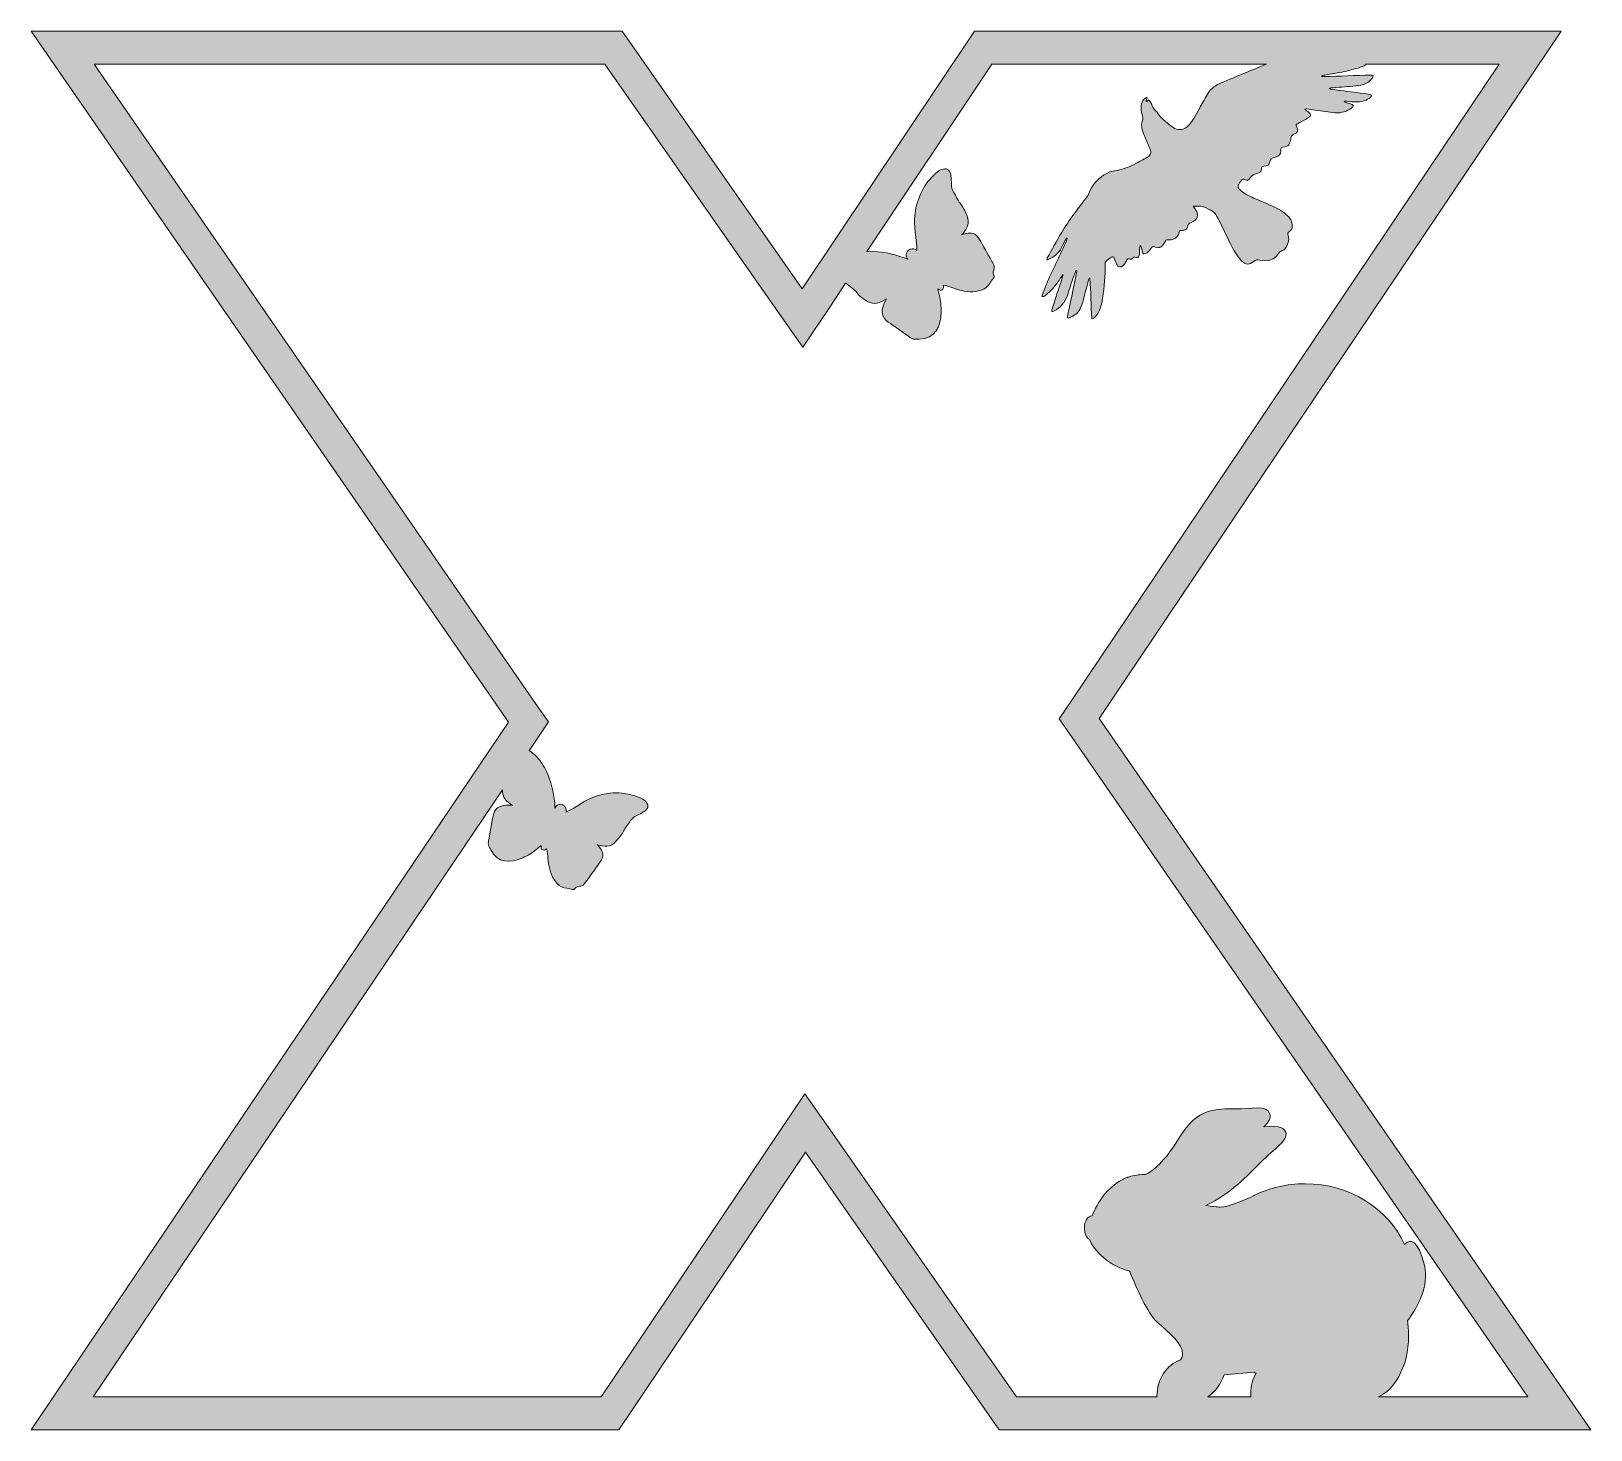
# Model space of a CAD drawing. Header units: millimetres. Extents: x 58 to 947, y -318 to -41.
# Drawn here: x 799.5 to 941.2, y -168 to -41 of the extents above; entities that cross this region are included whole.
import ezdxf

# ---------------------------------------------------------------- set-up
doc = ezdxf.new("R2010")
doc.units = ezdxf.units.MM
doc.header["$MEASUREMENT"] = 0
doc.layers.add('Layer 7', color=7, linetype='Continuous')

msp = doc.modelspace()

# ---------------------------------------------------------------- hatches: boundary and pattern name
at = {"layer": 'Layer 7'}
h = msp.add_hatch(color=1, dxfattribs=at)
h.dxf.hatch_style = 2
h.paths.add_polyline_path([(896.53, -103.46), (938.49, -41.04), (885.19, -41.04), (869.55, -64.43), (853.19, -41.04), (799.53, -41.04), (842.87, -103.79), (799.53, -168.04), (852.9, -168.04), (869.85, -142.83), (887.44, -168.04), (941.18, -168.04)])
edge = h.paths.add_edge_path()
edge.add_spline(control_points=[(910.3, -164.71), (910.3, -164.71), (910.3, -165.04), (910.3, -165.04), (910.3, -165.04), (906.38, -165.04), (906.38, -165.04), (907.06, -164.59), (907.59, -163.89), (907.88, -163.04), (907.88, -163.04), (907.88, -163.04), (907.88, -163.04), (907.88, -163.04), (910.56, -162.81), (910.56, -162.81), (910.63, -162.85), (910.7, -162.88), (910.77, -162.91), (910.47, -163.43), (910.3, -164.05), (910.3, -164.71)], knot_values=[0, 0, 0, 0, 1, 1, 1, 2, 2, 2, 3, 3, 3, 4, 4, 4, 5, 5, 5, 6, 6, 6, 7, 7, 7, 7], degree=3, periodic=1)
edge = h.paths.add_edge_path()
edge.add_spline(control_points=[(924.52, -158.14), (925.46, -156.92), (926.51, -155.05), (926.06, -153.09), (925.51, -150.75), (924.74, -150.67), (924.27, -151.21), (922.76, -147.97), (919.28, -145.7), (915.22, -145.7), (913.57, -145.7), (912.01, -146.08), (910.64, -146.74), (910.64, -146.74), (910.64, -146.74), (910.64, -146.74), (910.64, -146.74), (910.62, -146.75), (910.59, -146.77), (910.56, -146.78), (910.54, -146.79), (910.52, -146.8), (910.04, -147.03), (908.31, -147.82), (907.52, -147.82), (907.26, -147.82), (906.78, -147.76), (906.21, -147.68), (908.49, -146.59), (910, -144.97), (911.23, -143.71), (912.43, -142.48), (913.7, -141.81), (913.47, -141.02), (913.29, -140.42), (912.45, -140.45), (911.47, -140.52), (911.9, -140.1), (912.15, -139.74), (912.03, -139.35), (911.79, -138.52), (910.28, -138.9), (908.89, -138.9), (907.18, -138.89), (905.44, -138.81), (903.85, -141.45), (902.44, -143.77), (901.37, -144.58), (900.72, -144.86), (900.29, -144.86), (899.85, -144.91), (899.41, -145.02), (899.32, -145.05), (899.24, -145.07), (899.15, -145.1), (899.13, -145.11), (899.11, -145.12), (899.09, -145.12), (899.02, -145.15), (898.95, -145.18), (898.89, -145.2), (898.87, -145.21), (898.85, -145.22), (898.84, -145.22), (898.77, -145.26), (898.69, -145.29), (898.62, -145.33), (898.61, -145.33), (898.61, -145.34), (898.6, -145.34), (897.3, -146.02), (896.36, -147.38), (895.89, -148.61), (895.5, -148.61), (895.18, -149.11), (895.18, -149.72), (895.18, -150.2), (895.38, -150.6), (895.65, -150.76), (896.02, -151.79), (897.53, -153.22), (899.29, -153.63), (899.29, -153.63), (899.29, -153.63), (899.29, -153.63), (899.29, -153.63), (899.29, -153.63), (899.29, -153.63), (899.31, -153.69), (899.34, -153.76), (899.37, -153.84), (899.85, -155.01), (900.92, -157.49), (901.77, -158.24), (902.87, -159.2), (904.7, -160.67), (903.92, -161.7), (902.67, -162.13), (901.77, -163.43), (901.77, -164.96), (901.77, -164.99), (901.78, -165.02), (901.78, -165.04), (901.78, -165.04), (889.01, -165.04), (889.01, -165.04), (889.01, -165.04), (872.31, -141.11), (872.31, -141.11), (872.31, -141.11), (869.8, -137.52), (869.8, -137.52), (869.8, -137.52), (867.36, -141.15), (867.36, -141.15), (867.36, -141.15), (851.3, -165.04), (851.3, -165.04), (851.3, -165.04), (805.17, -165.04), (805.17, -165.04), (805.17, -165.04), (842.35, -109.92), (842.35, -109.92), (842.35, -109.93), (842.35, -109.93), (842.35, -109.94), (842.29, -110.61), (842.71, -111.01), (843.24, -111.34), (842.71, -111.3), (842.09, -111.3), (841.75, -111.7), (841.55, -111.93), (841.49, -112.24), (841.44, -112.53), (841.44, -112.53), (841.09, -114.46), (841.09, -114.46), (841.06, -114.61), (841.03, -114.76), (841.06, -114.91), (841.08, -115), (841.13, -115.08), (841.17, -115.16), (841.2, -115.23), (841.23, -115.3), (841.27, -115.37), (841.88, -116.59), (843.02, -116.61), (844.18, -116.1), (844.61, -115.91), (845.02, -115.65), (845.4, -115.36), (845.52, -115.27), (845.69, -115.08), (845.86, -115), (845.84, -115.07), (845.83, -115.15), (845.85, -115.23), (845.88, -115.34), (845.97, -115.41), (846.09, -115.4), (846.13, -115.4), (846.16, -115.39), (846.2, -115.38), (846.23, -115.37), (846.25, -115.36), (846.28, -115.33), (846.3, -115.32), (846.32, -115.3), (846.34, -115.27), (846.44, -115.55), (846.44, -115.95), (846.46, -116.14), (846.52, -116.8), (846.65, -117.51), (847.02, -118.07), (847.18, -118.33), (847.41, -118.59), (847.68, -118.73), (848, -118.88), (848.36, -118.85), (848.69, -118.98), (848.89, -119.05), (848.9, -118.84), (849.04, -118.76), (849.22, -118.67), (849.42, -118.71), (849.6, -118.62), (849.69, -118.58), (849.75, -118.49), (849.81, -118.41), (850.24, -117.82), (850.67, -117.23), (851.1, -116.64), (851.26, -116.42), (851.43, -116.18), (851.45, -115.91), (851.48, -115.51), (851.19, -115.17), (850.92, -114.88), (851.05, -115.01), (851.65, -115.06), (851.85, -115.04), (852.14, -115.02), (852.4, -114.87), (852.6, -114.65), (852.85, -114.37), (853.12, -114.09), (853.3, -113.74), (853.37, -113.6), (853.46, -113.46), (853.55, -113.32), (853.66, -113.16), (853.8, -113.01), (853.9, -112.84), (854.08, -112.51), (854.38, -112.33), (854.71, -112.17), (854.9, -112.08), (855.11, -111.98), (855.28, -111.85), (855.63, -111.58), (855.62, -111.26), (855.31, -110.96), (855.17, -110.84), (855.01, -110.73), (854.84, -110.66), (853.6, -110.11), (852.2, -110.08), (850.92, -110.48), (849.86, -110.81), (849.06, -111.49), (848.11, -111.97), (848.16, -111.78), (848.13, -111.57), (847.97, -111.41), (847.8, -111.22), (847.53, -111.18), (847.31, -111.33), (847.22, -111.39), (847.15, -111.48), (847.1, -111.58), (847.1, -111.43), (847.09, -111.28), (847.08, -111.13), (846.97, -110.14), (846.74, -109.17), (846.33, -108.26), (846.1, -107.76), (845.8, -107.3), (845.42, -106.91), (845.22, -106.7), (844.99, -106.52), (844.76, -106.36), (844.76, -106.36), (845.36, -105.47), (845.36, -105.47), (845.36, -105.47), (846.5, -103.77), (846.5, -103.77), (846.5, -103.77), (845.34, -102.09), (845.34, -102.09), (845.34, -102.09), (805.25, -44.04), (805.25, -44.04), (805.25, -44.04), (851.63, -44.04), (851.63, -44.04), (851.63, -44.04), (867.1, -66.15), (867.1, -66.15), (867.1, -66.15), (869.61, -69.74), (869.61, -69.74), (869.61, -69.74), (872.05, -66.1), (872.05, -66.1), (872.05, -66.1), (873.5, -63.93), (873.5, -63.93), (873.55, -63.95), (873.59, -63.97), (873.63, -64), (873.84, -64.16), (874.04, -64.33), (874.24, -64.5), (874.3, -64.55), (874.37, -64.6), (874.43, -64.66), (874.55, -64.8), (874.64, -64.97), (874.78, -65.09), (875, -65.27), (875.23, -65.44), (875.48, -65.58), (876.09, -65.93), (876.65, -65.71), (877.21, -65.34), (876.94, -65.84), (876.66, -66.42), (876.9, -66.93), (877.03, -67.22), (877.3, -67.41), (877.56, -67.59), (877.56, -67.59), (879.24, -68.78), (879.24, -68.78), (879.37, -68.87), (879.51, -68.96), (879.66, -69), (879.76, -69.01), (879.85, -69.01), (879.95, -69.01), (880.03, -69.01), (880.11, -69), (880.19, -69), (881.63, -68.95), (882.16, -67.87), (882.18, -66.54), (882.19, -66.03), (882.12, -65.53), (882.02, -65.04), (881.99, -64.88), (881.88, -64.64), (881.88, -64.44), (881.93, -64.49), (882.01, -64.53), (882.09, -64.55), (882.21, -64.57), (882.32, -64.52), (882.36, -64.4), (882.38, -64.36), (882.39, -64.32), (882.39, -64.28), (882.4, -64.25), (882.39, -64.22), (882.38, -64.19), (882.37, -64.16), (882.36, -64.13), (882.35, -64.1), (882.66, -64.13), (883.04, -64.3), (883.23, -64.36), (883.9, -64.6), (884.62, -64.79), (885.33, -64.68), (885.65, -64.63), (886, -64.53), (886.25, -64.33), (886.54, -64.1), (886.67, -63.73), (886.94, -63.48), (887.1, -63.32), (886.91, -63.21), (886.89, -63.04), (886.88, -62.83), (887.01, -62.66), (887, -62.45), (887, -62.34), (886.94, -62.25), (886.89, -62.16), (886.52, -61.48), (886.15, -60.81), (885.77, -60.14), (885.63, -59.89), (885.48, -59.62), (885.23, -59.48), (884.86, -59.28), (884.4, -59.41), (884, -59.54), (884.19, -59.48), (884.5, -58.92), (884.57, -58.72), (884.68, -58.43), (884.66, -58.11), (884.53, -57.83), (884.37, -57.46), (884.23, -57.08), (883.97, -56.76), (883.86, -56.63), (883.77, -56.48), (883.68, -56.34), (883.58, -56.16), (883.5, -55.96), (883.38, -55.79), (883.14, -55.47), (883.1, -55.1), (883.1, -54.72), (883.09, -54.49), (883.09, -54.25), (883.04, -54.03), (882.94, -53.58), (882.62, -53.44), (882.2, -53.61), (882.02, -53.69), (881.85, -53.8), (881.7, -53.93), (880.63, -54.87), (879.98, -56.2), (879.8, -57.61), (879.65, -58.77), (879.94, -59.83), (879.98, -60.96), (879.81, -60.82), (879.6, -60.76), (879.37, -60.84), (879.12, -60.92), (878.96, -61.17), (879.01, -61.44), (879.02, -61.56), (879.08, -61.66), (879.15, -61.75), (879.01, -61.69), (878.87, -61.63), (878.72, -61.58), (877.72, -61.24), (876.69, -61.04), (875.63, -61.03), (875.56, -61.03), (875.5, -61.04), (875.43, -61.04), (875.43, -61.04), (886.79, -44.04), (886.79, -44.04), (886.79, -44.04), (911.73, -44.04), (911.73, -44.04), (911.05, -44.31), (910.38, -44.58), (909.71, -44.86), (909, -45.15), (908.3, -45.44), (907.6, -45.74), (907.11, -45.95), (906.68, -46.23), (906.42, -46.67), (906.18, -47.08), (905.94, -47.5), (905.71, -47.92), (905.41, -48.48), (905.12, -49.05), (904.69, -49.54), (904.21, -50.08), (903.75, -50.13), (903.12, -49.69), (902.77, -49.45), (902.45, -49.15), (902.14, -48.86), (901.95, -48.68), (901.84, -48.44), (901.65, -48.26), (901.47, -48.1), (901.38, -47.92), (901.3, -47.72), (901.26, -47.61), (901.21, -47.51), (901.14, -47.41), (901.11, -47.35), (901.05, -47.31), (900.99, -47.26), (900.96, -47.31), (900.92, -47.36), (900.88, -47.4), (900.87, -47.41), (900.85, -47.42), (900.83, -47.43), (900.81, -47.42), (900.8, -47.42), (900.78, -47.41), (900.82, -47.3), (900.85, -47.2), (900.89, -47.09), (900.86, -47.08), (900.84, -47.06), (900.81, -47.05), (900.7, -47.14), (900.57, -47.22), (900.5, -47.33), (900.28, -47.72), (900.29, -48.15), (900.41, -48.56), (900.48, -48.8), (900.54, -49), (900.44, -49.24), (900.32, -49.56), (900.4, -49.91), (900.52, -50.24), (900.7, -50.73), (900.92, -51.21), (901.12, -51.7), (901.29, -52.09), (901.25, -52.26), (900.88, -52.49), (900.55, -52.7), (900.19, -52.88), (899.85, -53.06), (899.32, -53.35), (898.76, -53.55), (898.15, -53.68), (897.83, -53.74), (897.49, -53.81), (897.21, -53.95), (896.51, -54.31), (896.04, -54.85), (895.71, -55.49), (895.61, -55.67), (895.56, -55.89), (895.44, -56.05), (894.61, -57.12), (893.78, -58.2), (893.1, -59.35), (892.66, -60.11), (892.24, -60.87), (891.81, -61.63), (891.79, -61.68), (891.79, -61.74), (891.76, -61.84), (892.29, -61.6), (892.72, -61.35), (892.97, -60.92), (893.11, -60.69), (893.22, -60.45), (893.34, -60.22), (893.41, -60.09), (893.49, -59.96), (893.56, -59.84), (893.58, -59.85), (893.6, -59.85), (893.62, -59.86), (893.6, -59.94), (893.59, -60.02), (893.56, -60.09), (893.32, -60.61), (893.08, -61.12), (892.84, -61.64), (892.53, -62.29), (892.2, -62.94), (891.91, -63.59), (891.7, -64.07), (891.53, -64.56), (891.35, -65.04), (891.34, -65.08), (891.36, -65.12), (891.36, -65.16), (891.41, -65.15), (891.47, -65.15), (891.51, -65.12), (891.98, -64.81), (892.35, -64.41), (892.66, -63.98), (892.87, -63.71), (893.04, -63.41), (893.23, -63.12), (893.24, -63.2), (893.23, -63.28), (893.21, -63.35), (893.01, -63.94), (892.81, -64.53), (892.62, -65.12), (892.49, -65.53), (892.36, -65.94), (892.24, -66.34), (892.22, -66.39), (892.23, -66.44), (892.23, -66.5), (892.28, -66.48), (892.35, -66.48), (892.4, -66.46), (893.02, -66.13), (893.43, -65.65), (893.64, -65.04), (893.83, -64.45), (894.01, -63.87), (894.21, -63.28), (894.27, -63.11), (894.35, -62.95), (894.42, -62.78), (894.45, -62.78), (894.47, -62.79), (894.49, -62.79), (894.49, -62.86), (894.49, -62.92), (894.48, -62.98), (894.3, -63.85), (894.12, -64.72), (893.93, -65.59), (893.84, -66.04), (893.74, -66.49), (893.64, -66.94), (893.62, -67.03), (893.65, -67.13), (893.77, -67.08), (893.98, -67), (894.19, -66.91), (894.36, -66.78), (894.73, -66.48), (894.91, -66.07), (895.03, -65.65), (895.22, -64.98), (895.38, -64.3), (895.55, -63.63), (895.57, -63.57), (895.6, -63.52), (895.62, -63.47), (895.65, -63.47), (895.67, -63.48), (895.69, -63.48), (895.75, -64.7), (895.8, -65.91), (895.85, -67.16), (896.07, -67.1), (896.18, -67), (896.28, -66.87), (896.62, -66.39), (896.74, -65.84), (896.83, -65.29), (897, -64.25), (897.1, -63.21), (897.07, -62.16), (897.06, -62.08), (897.09, -61.99), (897.14, -61.94), (897.29, -61.81), (897.46, -61.68), (897.64, -61.57), (897.78, -61.48), (897.83, -61.5), (897.9, -61.66), (897.97, -61.85), (898.03, -62.04), (898.12, -62.22), (898.24, -62.46), (898.5, -62.52), (898.69, -62.34), (898.84, -62.2), (898.93, -62.01), (899.03, -61.84), (899.09, -61.75), (899.13, -61.66), (899.27, -61.72), (899.43, -61.78), (899.52, -61.73), (899.6, -61.61), (899.63, -61.58), (899.72, -61.55), (899.77, -61.57), (899.98, -61.63), (900.12, -61.61), (900.16, -61.42), (900.2, -61.19), (900.19, -60.94), (900.21, -60.71), (900.21, -60.65), (900.22, -60.6), (900.22, -60.54), (900.24, -60.54), (900.27, -60.53), (900.29, -60.53), (900.32, -60.6), (900.36, -60.66), (900.38, -60.73), (900.41, -60.86), (900.42, -61), (900.46, -61.13), (900.5, -61.25), (900.57, -61.3), (900.72, -61.24), (900.96, -61.15), (901.11, -60.98), (901.23, -60.78), (901.37, -60.54), (901.37, -60.54), (901.64, -60.64), (901.96, -60.76), (902.12, -60.71), (902.3, -60.46), (902.38, -60.34), (902.46, -60.22), (902.54, -60.1), (902.61, -59.99), (902.69, -59.96), (902.85, -59.98), (902.98, -60), (903.13, -59.99), (903.25, -59.94), (903.54, -59.81), (903.73, -59.59), (903.79, -59.29), (903.81, -59.2), (903.8, -59.09), (903.96, -59.13), (904.2, -59.19), (904.53, -59.04), (904.56, -58.83), (904.59, -58.61), (904.65, -58.48), (904.94, -58.38), (905.45, -58.2), (905.62, -57.77), (905.28, -57.26), (905.22, -57.16), (905.15, -57.07), (905.05, -56.94), (905.22, -56.93), (905.36, -56.93), (905.49, -56.92), (905.86, -56.88), (906.16, -57.07), (906.47, -57.19), (906.67, -57.26), (906.87, -57.4), (907, -57.55), (907.17, -57.74), (907.29, -57.97), (907.4, -58.19), (907.77, -58.93), (908.1, -59.67), (908.47, -60.4), (908.73, -60.92), (909.03, -61.43), (909.45, -61.88), (909.85, -62.31), (910.17, -62.24), (910.56, -61.95), (910.73, -61.82), (910.88, -61.76), (911.11, -61.82), (911.89, -62.02), (912.55, -61.75), (912.86, -61.15), (912.89, -61.09), (912.98, -61.05), (913.05, -61.01), (913.17, -60.95), (913.33, -60.92), (913.39, -60.83), (913.67, -60.46), (913.83, -60.04), (913.68, -59.58), (913.63, -59.41), (913.67, -59.32), (913.82, -59.23), (913.91, -59.17), (913.99, -59.08), (914.02, -59), (914.12, -58.61), (914.05, -58.24), (913.74, -57.91), (913.39, -57.53), (912.94, -57.24), (912.45, -57.01), (911.83, -56.71), (911.18, -56.47), (910.55, -56.19), (910.09, -55.99), (909.66, -55.76), (909.29, -55.43), (909.17, -55.33), (909.1, -55.2), (909.16, -55.07), (909.23, -54.9), (909.33, -54.73), (909.44, -54.59), (909.53, -54.47), (909.66, -54.42), (909.82, -54.54), (909.93, -54.62), (910.02, -54.59), (910.1, -54.51), (910.15, -54.47), (910.21, -54.43), (910.24, -54.37), (910.38, -54.12), (910.62, -53.99), (910.94, -53.93), (911.18, -53.88), (911.28, -53.74), (911.26, -53.52), (911.26, -53.37), (911.3, -53.3), (911.49, -53.3), (911.87, -53.29), (911.97, -53.22), (912.04, -52.89), (912.1, -52.66), (912.23, -52.53), (912.5, -52.47), (912.89, -52.39), (913.01, -52.23), (913.01, -51.93), (913.01, -51.61), (913.02, -51.59), (913.38, -51.53), (913.59, -51.49), (913.76, -51.42), (913.82, -51.23), (913.87, -51.07), (913.92, -50.91), (913.94, -50.75), (913.96, -50.58), (914.02, -50.46), (914.22, -50.39), (914.59, -50.26), (914.65, -50.1), (914.48, -49.76), (914.37, -49.53), (914.38, -49.53), (914.61, -49.41), (914.92, -49.24), (915.24, -49.06), (915.54, -48.88), (915.79, -48.72), (915.79, -48.59), (915.56, -48.41), (915.5, -48.36), (915.43, -48.31), (915.36, -48.27), (915.31, -48.23), (915.27, -48.19), (915.2, -48.12), (915.28, -48.11), (915.31, -48.1), (915.35, -48.1), (915.62, -48.14), (915.89, -48.18), (916.17, -48.22), (916.77, -48.3), (917.37, -48.4), (917.97, -48.45), (918.53, -48.49), (919.03, -48.31), (919.46, -48.01), (919.53, -47.96), (919.57, -47.86), (919.63, -47.79), (919.54, -47.74), (919.45, -47.68), (919.36, -47.65), (919.28, -47.61), (919.19, -47.61), (919.11, -47.58), (919.01, -47.55), (918.9, -47.51), (918.79, -47.47), (918.8, -47.45), (918.8, -47.43), (918.81, -47.41), (918.87, -47.41), (918.93, -47.41), (918.99, -47.41), (919.32, -47.43), (919.66, -47.46), (920, -47.46), (920.44, -47.44), (920.84, -47.31), (921.17, -47.06), (921.22, -47.02), (921.28, -46.93), (921.27, -46.9), (921.24, -46.84), (921.15, -46.79), (921.08, -46.78), (920.7, -46.72), (920.32, -46.67), (919.94, -46.62), (919.14, -46.52), (918.35, -46.42), (917.56, -46.31), (917.52, -46.31), (917.48, -46.28), (917.44, -46.27), (917.44, -46.25), (917.44, -46.23), (917.44, -46.22), (917.55, -46.2), (917.66, -46.19), (917.77, -46.18), (918.46, -46.12), (919.14, -46.07), (919.83, -46.01), (920.49, -45.96), (921.05, -45.77), (921.37, -45.23), (921.39, -45.18), (921.4, -45.12), (921.41, -45.06), (921.35, -45.05), (921.29, -45.02), (921.23, -45.02), (919.8, -45.07), (918.37, -45.12), (916.94, -45.16), (916.88, -45.16), (916.82, -45.15), (916.76, -45.15), (916.75, -45.13), (916.75, -45.11), (916.75, -45.1), (916.84, -45.07), (916.92, -45.04), (917.01, -45.02), (917.6, -44.92), (918.21, -44.83), (918.79, -44.71), (919.35, -44.58), (919.9, -44.43), (920.45, -44.26), (920.58, -44.22), (920.67, -44.14), (920.74, -44.04), (920.74, -44.04), (932.86, -44.04), (932.86, -44.04), (932.86, -44.04), (894.04, -101.79), (894.04, -101.79), (894.04, -101.79), (892.9, -103.48), (892.9, -103.48), (892.9, -103.48), (894.06, -105.17), (894.06, -105.17), (894.06, -105.17), (935.46, -165.04), (935.46, -165.04), (935.46, -165.04), (921.88, -165.04), (921.88, -165.04), (922.68, -164.69), (923.33, -164.03), (923.73, -163.19), (924.32, -162.19), (924.63, -160.91), (924.63, -159.51), (924.63, -159.04), (924.59, -158.58), (924.52, -158.14)], knot_values=[0, 0, 0, 0, 1, 1, 1, 2, 2, 2, 3, 3, 3, 4, 4, 4, 5, 5, 5, 6, 6, 6, 7, 7, 7, 8, 8, 8, 9, 9, 9, 10, 10, 10, 11, 11, 11, 12, 12, 12, 13, 13, 13, 14, 14, 14, 15, 15, 15, 16, 16, 16, 17, 17, 17, 18, 18, 18, 19, 19, 19, 20, 20, 20, 21, 21, 21, 22, 22, 22, 23, 23, 23, 24, 24, 24, 25, 25, 25, 26, 26, 26, 27, 27, 27, 28, 28, 28, 29, 29, 29, 30, 30, 30, 31, 31, 31, 32, 32, 32, 33, 33, 33, 34, 34, 34, 35, 35, 35, 36, 36, 36, 37, 37, 37, 38, 38, 38, 39, 39, 39, 40, 40, 40, 41, 41, 41, 42, 42, 42, 43, 43, 43, 44, 44, 44, 45, 45, 45, 46, 46, 46, 47, 47, 47, 48, 48, 48, 49, 49, 49, 50, 50, 50, 51, 51, 51, 52, 52, 52, 53, 53, 53, 54, 54, 54, 55, 55, 55, 56, 56, 56, 57, 57, 57, 58, 58, 58, 59, 59, 59, 60, 60, 60, 61, 61, 61, 62, 62, 62, 63, 63, 63, 64, 64, 64, 65, 65, 65, 66, 66, 66, 67, 67, 67, 68, 68, 68, 69, 69, 69, 70, 70, 70, 71, 71, 71, 72, 72, 72, 73, 73, 73, 74, 74, 74, 75, 75, 75, 76, 76, 76, 77, 77, 77, 78, 78, 78, 79, 79, 79, 80, 80, 80, 81, 81, 81, 82, 82, 82, 83, 83, 83, 84, 84, 84, 85, 85, 85, 86, 86, 86, 87, 87, 87, 88, 88, 88, 89, 89, 89, 90, 90, 90, 91, 91, 91, 92, 92, 92, 93, 93, 93, 94, 94, 94, 95, 95, 95, 96, 96, 96, 97, 97, 97, 98, 98, 98, 99, 99, 99, 100, 100, 100, 101, 101, 101, 102, 102, 102, 103, 103, 103, 104, 104, 104, 105, 105, 105, 106, 106, 106, 107, 107, 107, 108, 108, 108, 109, 109, 109, 110, 110, 110, 111, 111, 111, 112, 112, 112, 113, 113, 113, 114, 114, 114, 115, 115, 115, 116, 116, 116, 117, 117, 117, 118, 118, 118, 119, 119, 119, 120, 120, 120, 121, 121, 121, 122, 122, 122, 123, 123, 123, 124, 124, 124, 125, 125, 125, 126, 126, 126, 127, 127, 127, 128, 128, 128, 129, 129, 129, 130, 130, 130, 131, 131, 131, 132, 132, 132, 133, 133, 133, 134, 134, 134, 135, 135, 135, 136, 136, 136, 137, 137, 137, 138, 138, 138, 139, 139, 139, 140, 140, 140, 141, 141, 141, 142, 142, 142, 143, 143, 143, 144, 144, 144, 145, 145, 145, 146, 146, 146, 147, 147, 147, 148, 148, 148, 149, 149, 149, 150, 150, 150, 151, 151, 151, 152, 152, 152, 153, 153, 153, 154, 154, 154, 155, 155, 155, 156, 156, 156, 157, 157, 157, 158, 158, 158, 159, 159, 159, 160, 160, 160, 161, 161, 161, 162, 162, 162, 163, 163, 163, 164, 164, 164, 165, 165, 165, 166, 166, 166, 167, 167, 167, 168, 168, 168, 169, 169, 169, 170, 170, 170, 171, 171, 171, 172, 172, 172, 173, 173, 173, 174, 174, 174, 175, 175, 175, 176, 176, 176, 177, 177, 177, 178, 178, 178, 179, 179, 179, 180, 180, 180, 181, 181, 181, 182, 182, 182, 183, 183, 183, 184, 184, 184, 185, 185, 185, 186, 186, 186, 187, 187, 187, 188, 188, 188, 189, 189, 189, 190, 190, 190, 191, 191, 191, 192, 192, 192, 193, 193, 193, 194, 194, 194, 195, 195, 195, 196, 196, 196, 197, 197, 197, 198, 198, 198, 199, 199, 199, 200, 200, 200, 201, 201, 201, 202, 202, 202, 203, 203, 203, 204, 204, 204, 205, 205, 205, 206, 206, 206, 207, 207, 207, 208, 208, 208, 209, 209, 209, 210, 210, 210, 211, 211, 211, 212, 212, 212, 213, 213, 213, 214, 214, 214, 215, 215, 215, 216, 216, 216, 217, 217, 217, 218, 218, 218, 219, 219, 219, 220, 220, 220, 221, 221, 221, 222, 222, 222, 223, 223, 223, 224, 224, 224, 225, 225, 225, 226, 226, 226, 227, 227, 227, 228, 228, 228, 229, 229, 229, 230, 230, 230, 231, 231, 231, 232, 232, 232, 233, 233, 233, 234, 234, 234, 235, 235, 235, 236, 236, 236, 237, 237, 237, 238, 238, 238, 239, 239, 239, 240, 240, 240, 241, 241, 241, 242, 242, 242, 243, 243, 243, 244, 244, 244, 245, 245, 245, 246, 246, 246, 247, 247, 247, 248, 248, 248, 249, 249, 249, 250, 250, 250, 251, 251, 251, 252, 252, 252, 253, 253, 253, 254, 254, 254, 255, 255, 255, 256, 256, 256, 257, 257, 257, 258, 258, 258, 259, 259, 259, 260, 260, 260, 261, 261, 261, 262, 262, 262, 263, 263, 263, 264, 264, 264, 265, 265, 265, 266, 266, 266, 267, 267, 267, 268, 268, 268, 269, 269, 269, 270, 270, 270, 271, 271, 271, 272, 272, 272, 273, 273, 273, 274, 274, 274, 275, 275, 275, 276, 276, 276, 277, 277, 277, 278, 278, 278, 279, 279, 279, 280, 280, 280, 281, 281, 281, 282, 282, 282, 283, 283, 283, 284, 284, 284, 285, 285, 285, 286, 286, 286, 287, 287, 287, 288, 288, 288, 289, 289, 289, 290, 290, 290, 291, 291, 291, 292, 292, 292, 293, 293, 293, 294, 294, 294, 295, 295, 295, 296, 296, 296, 297, 297, 297, 298, 298, 298, 299, 299, 299, 300, 300, 300, 301, 301, 301, 302, 302, 302, 303, 303, 303, 304, 304, 304, 305, 305, 305, 306, 306, 306, 307, 307, 307, 308, 308, 308, 309, 309, 309, 310, 310, 310, 311, 311, 311, 312, 312, 312, 313, 313, 313, 313], degree=3, periodic=1)

# ---------------------------------------------------------------- linework, layer by layer
at = {"layer": 'Layer 7', "lineweight": 0}
msp.add_lwpolyline([(896.53, -103.46), (938.49, -41.04), (885.19, -41.04), (869.55, -64.43), (853.19, -41.04), (799.53, -41.04), (842.87, -103.79), (799.53, -168.04), (852.9, -168.04), (869.85, -142.83), (887.44, -168.04), (941.18, -168.04), (896.53, -103.46)], dxfattribs=at)
for points, knots in [([(924.52, -158.14), (925.46, -156.92), (926.51, -155.05), (926.06, -153.09), (925.51, -150.75), (924.74, -150.67), (924.27, -151.21), (922.76, -147.97), (919.28, -145.7), (915.22, -145.7), (913.57, -145.7), (912.01, -146.08), (910.64, -146.74), (910.64, -146.74), (910.64, -146.74), (910.64, -146.74), (910.64, -146.74), (910.62, -146.75), (910.59, -146.77), (910.56, -146.78), (910.54, -146.79), (910.52, -146.8), (910.04, -147.03), (908.31, -147.82), (907.52, -147.82), (907.26, -147.82), (906.78, -147.76), (906.21, -147.68), (908.49, -146.59), (910, -144.97), (911.23, -143.71), (912.43, -142.48), (913.7, -141.81), (913.47, -141.02), (913.29, -140.42), (912.45, -140.45), (911.47, -140.52), (911.9, -140.1), (912.15, -139.74), (912.03, -139.35), (911.79, -138.52), (910.28, -138.9), (908.89, -138.9), (907.18, -138.89), (905.44, -138.81), (903.85, -141.45), (902.44, -143.77), (901.37, -144.58), (900.72, -144.86), (900.29, -144.86), (899.85, -144.91), (899.41, -145.02), (899.32, -145.05), (899.24, -145.07), (899.15, -145.1), (899.13, -145.11), (899.11, -145.12), (899.09, -145.12), (899.02, -145.15), (898.95, -145.18), (898.89, -145.2), (898.87, -145.21), (898.85, -145.22), (898.84, -145.22), (898.77, -145.26), (898.69, -145.29), (898.62, -145.33), (898.61, -145.33), (898.61, -145.34), (898.6, -145.34), (897.3, -146.02), (896.36, -147.38), (895.89, -148.61), (895.5, -148.61), (895.18, -149.11), (895.18, -149.72), (895.18, -150.2), (895.38, -150.6), (895.65, -150.76), (896.02, -151.79), (897.53, -153.22), (899.29, -153.63), (899.29, -153.63), (899.29, -153.63), (899.29, -153.63), (899.29, -153.63), (899.29, -153.63), (899.29, -153.63), (899.31, -153.69), (899.34, -153.76), (899.37, -153.84), (899.85, -155.01), (900.92, -157.49), (901.77, -158.24), (902.87, -159.2), (904.7, -160.67), (903.92, -161.7), (902.67, -162.13), (901.77, -163.43), (901.77, -164.96), (901.77, -164.99), (901.78, -165.02), (901.78, -165.04), (901.78, -165.04), (889.01, -165.04), (889.01, -165.04), (889.01, -165.04), (872.31, -141.11), (872.31, -141.11), (872.31, -141.11), (869.8, -137.52), (869.8, -137.52), (869.8, -137.52), (867.36, -141.15), (867.36, -141.15), (867.36, -141.15), (851.3, -165.04), (851.3, -165.04), (851.3, -165.04), (805.17, -165.04), (805.17, -165.04), (805.17, -165.04), (842.35, -109.92), (842.35, -109.92), (842.35, -109.93), (842.35, -109.93), (842.35, -109.94), (842.29, -110.61), (842.71, -111.01), (843.24, -111.34), (842.71, -111.3), (842.09, -111.3), (841.75, -111.7), (841.55, -111.93), (841.49, -112.24), (841.44, -112.53), (841.44, -112.53), (841.09, -114.46), (841.09, -114.46), (841.06, -114.61), (841.03, -114.76), (841.06, -114.91), (841.08, -115), (841.13, -115.08), (841.17, -115.16), (841.2, -115.23), (841.23, -115.3), (841.27, -115.37), (841.88, -116.59), (843.02, -116.61), (844.18, -116.1), (844.61, -115.91), (845.02, -115.65), (845.4, -115.36), (845.52, -115.27), (845.69, -115.08), (845.86, -115), (845.84, -115.07), (845.83, -115.15), (845.85, -115.23), (845.88, -115.34), (845.97, -115.41), (846.09, -115.4), (846.13, -115.4), (846.16, -115.39), (846.2, -115.38), (846.23, -115.37), (846.25, -115.36), (846.28, -115.33), (846.3, -115.32), (846.32, -115.3), (846.34, -115.27), (846.44, -115.55), (846.44, -115.95), (846.46, -116.14), (846.52, -116.8), (846.65, -117.51), (847.02, -118.07), (847.18, -118.33), (847.41, -118.59), (847.68, -118.73), (848, -118.88), (848.36, -118.85), (848.69, -118.98), (848.89, -119.05), (848.9, -118.84), (849.04, -118.76), (849.22, -118.67), (849.42, -118.71), (849.6, -118.62), (849.69, -118.58), (849.75, -118.49), (849.81, -118.41), (850.24, -117.82), (850.67, -117.23), (851.1, -116.64), (851.26, -116.42), (851.43, -116.18), (851.45, -115.91), (851.48, -115.51), (851.19, -115.17), (850.92, -114.88), (851.05, -115.01), (851.65, -115.06), (851.85, -115.04), (852.14, -115.02), (852.4, -114.87), (852.6, -114.65), (852.85, -114.37), (853.12, -114.09), (853.3, -113.74), (853.37, -113.6), (853.46, -113.46), (853.55, -113.32), (853.66, -113.16), (853.8, -113.01), (853.9, -112.84), (854.08, -112.51), (854.38, -112.33), (854.71, -112.17), (854.9, -112.08), (855.11, -111.98), (855.28, -111.85), (855.63, -111.58), (855.62, -111.26), (855.31, -110.96), (855.17, -110.84), (855.01, -110.73), (854.84, -110.66), (853.6, -110.11), (852.2, -110.08), (850.92, -110.48), (849.86, -110.81), (849.06, -111.49), (848.11, -111.97), (848.16, -111.78), (848.13, -111.57), (847.97, -111.41), (847.8, -111.22), (847.53, -111.18), (847.31, -111.33), (847.22, -111.39), (847.15, -111.48), (847.1, -111.58), (847.1, -111.43), (847.09, -111.28), (847.08, -111.13), (846.97, -110.14), (846.74, -109.17), (846.33, -108.26), (846.1, -107.76), (845.8, -107.3), (845.42, -106.91), (845.22, -106.7), (844.99, -106.52), (844.76, -106.36), (844.76, -106.36), (845.36, -105.47), (845.36, -105.47), (845.36, -105.47), (846.5, -103.77), (846.5, -103.77), (846.5, -103.77), (845.34, -102.09), (845.34, -102.09), (845.34, -102.09), (805.25, -44.04), (805.25, -44.04), (805.25, -44.04), (851.63, -44.04), (851.63, -44.04), (851.63, -44.04), (867.1, -66.15), (867.1, -66.15), (867.1, -66.15), (869.61, -69.74), (869.61, -69.74), (869.61, -69.74), (872.05, -66.1), (872.05, -66.1), (872.05, -66.1), (873.5, -63.93), (873.5, -63.93), (873.55, -63.95), (873.59, -63.97), (873.63, -64), (873.84, -64.16), (874.04, -64.33), (874.24, -64.5), (874.3, -64.55), (874.37, -64.6), (874.43, -64.66), (874.55, -64.8), (874.64, -64.97), (874.78, -65.09), (875, -65.27), (875.23, -65.44), (875.48, -65.58), (876.09, -65.93), (876.65, -65.71), (877.21, -65.34), (876.94, -65.84), (876.66, -66.42), (876.9, -66.93), (877.03, -67.22), (877.3, -67.41), (877.56, -67.59), (877.56, -67.59), (879.24, -68.78), (879.24, -68.78), (879.37, -68.87), (879.51, -68.96), (879.66, -69), (879.76, -69.01), (879.85, -69.01), (879.95, -69.01), (880.03, -69.01), (880.11, -69), (880.19, -69), (881.63, -68.95), (882.16, -67.87), (882.18, -66.54), (882.19, -66.03), (882.12, -65.53), (882.02, -65.04), (881.99, -64.88), (881.88, -64.64), (881.88, -64.44), (881.93, -64.49), (882.01, -64.53), (882.09, -64.55), (882.21, -64.57), (882.32, -64.52), (882.36, -64.4), (882.38, -64.36), (882.39, -64.32), (882.39, -64.28), (882.4, -64.25), (882.39, -64.22), (882.38, -64.19), (882.37, -64.16), (882.36, -64.13), (882.35, -64.1), (882.66, -64.13), (883.04, -64.3), (883.23, -64.36), (883.9, -64.6), (884.62, -64.79), (885.33, -64.68), (885.65, -64.63), (886, -64.53), (886.25, -64.33), (886.54, -64.1), (886.67, -63.73), (886.94, -63.48), (887.1, -63.32), (886.91, -63.21), (886.89, -63.04), (886.88, -62.83), (887.01, -62.66), (887, -62.45), (887, -62.34), (886.94, -62.25), (886.89, -62.16), (886.52, -61.48), (886.15, -60.81), (885.77, -60.14), (885.63, -59.89), (885.48, -59.62), (885.23, -59.48), (884.86, -59.28), (884.4, -59.41), (884, -59.54), (884.19, -59.48), (884.5, -58.92), (884.57, -58.72), (884.68, -58.43), (884.66, -58.11), (884.53, -57.83), (884.37, -57.46), (884.23, -57.08), (883.97, -56.76), (883.86, -56.63), (883.77, -56.48), (883.68, -56.34), (883.58, -56.16), (883.5, -55.96), (883.38, -55.79), (883.14, -55.47), (883.1, -55.1), (883.1, -54.72), (883.09, -54.49), (883.09, -54.25), (883.04, -54.03), (882.94, -53.58), (882.62, -53.44), (882.2, -53.61), (882.02, -53.69), (881.85, -53.8), (881.7, -53.93), (880.63, -54.87), (879.98, -56.2), (879.8, -57.61), (879.65, -58.77), (879.94, -59.83), (879.98, -60.96), (879.81, -60.82), (879.6, -60.76), (879.37, -60.84), (879.12, -60.92), (878.96, -61.17), (879.01, -61.44), (879.02, -61.56), (879.08, -61.66), (879.15, -61.75), (879.01, -61.69), (878.87, -61.63), (878.72, -61.58), (877.72, -61.24), (876.69, -61.04), (875.63, -61.03), (875.56, -61.03), (875.5, -61.04), (875.43, -61.04), (875.43, -61.04), (886.79, -44.04), (886.79, -44.04), (886.79, -44.04), (911.73, -44.04), (911.73, -44.04), (911.05, -44.31), (910.38, -44.58), (909.71, -44.86), (909, -45.15), (908.3, -45.44), (907.6, -45.74), (907.11, -45.95), (906.68, -46.23), (906.42, -46.67), (906.18, -47.08), (905.94, -47.5), (905.71, -47.92), (905.41, -48.48), (905.12, -49.05), (904.69, -49.54), (904.21, -50.08), (903.75, -50.13), (903.12, -49.69), (902.77, -49.45), (902.45, -49.15), (902.14, -48.86), (901.95, -48.68), (901.84, -48.44), (901.65, -48.26), (901.47, -48.1), (901.38, -47.92), (901.3, -47.72), (901.26, -47.61), (901.21, -47.51), (901.14, -47.41), (901.11, -47.35), (901.05, -47.31), (900.99, -47.26), (900.96, -47.31), (900.92, -47.36), (900.88, -47.4), (900.87, -47.41), (900.85, -47.42), (900.83, -47.43), (900.81, -47.42), (900.8, -47.42), (900.78, -47.41), (900.82, -47.3), (900.85, -47.2), (900.89, -47.09), (900.86, -47.08), (900.84, -47.06), (900.81, -47.05), (900.7, -47.14), (900.57, -47.22), (900.5, -47.33), (900.28, -47.72), (900.29, -48.15), (900.41, -48.56), (900.48, -48.8), (900.54, -49), (900.44, -49.24), (900.32, -49.56), (900.4, -49.91), (900.52, -50.24), (900.7, -50.73), (900.92, -51.21), (901.12, -51.7), (901.29, -52.09), (901.25, -52.26), (900.88, -52.49), (900.55, -52.7), (900.19, -52.88), (899.85, -53.06), (899.32, -53.35), (898.76, -53.55), (898.15, -53.68), (897.83, -53.74), (897.49, -53.81), (897.21, -53.95), (896.51, -54.31), (896.04, -54.85), (895.71, -55.49), (895.61, -55.67), (895.56, -55.89), (895.44, -56.05), (894.61, -57.12), (893.78, -58.2), (893.1, -59.35), (892.66, -60.11), (892.24, -60.87), (891.81, -61.63), (891.79, -61.68), (891.79, -61.74), (891.76, -61.84), (892.29, -61.6), (892.72, -61.35), (892.97, -60.92), (893.11, -60.69), (893.22, -60.45), (893.34, -60.22), (893.41, -60.09), (893.49, -59.96), (893.56, -59.84), (893.58, -59.85), (893.6, -59.85), (893.62, -59.86), (893.6, -59.94), (893.59, -60.02), (893.56, -60.09), (893.32, -60.61), (893.08, -61.12), (892.84, -61.64), (892.53, -62.29), (892.2, -62.94), (891.91, -63.59), (891.7, -64.07), (891.53, -64.56), (891.35, -65.04), (891.34, -65.08), (891.36, -65.12), (891.36, -65.16), (891.41, -65.15), (891.47, -65.15), (891.51, -65.12), (891.98, -64.81), (892.35, -64.41), (892.66, -63.98), (892.87, -63.71), (893.04, -63.41), (893.23, -63.12), (893.24, -63.2), (893.23, -63.28), (893.21, -63.35), (893.01, -63.94), (892.81, -64.53), (892.62, -65.12), (892.49, -65.53), (892.36, -65.94), (892.24, -66.34), (892.22, -66.39), (892.23, -66.44), (892.23, -66.5), (892.28, -66.48), (892.35, -66.48), (892.4, -66.46), (893.02, -66.13), (893.43, -65.65), (893.64, -65.04), (893.83, -64.45), (894.01, -63.87), (894.21, -63.28), (894.27, -63.11), (894.35, -62.95), (894.42, -62.78), (894.45, -62.78), (894.47, -62.79), (894.49, -62.79), (894.49, -62.86), (894.49, -62.92), (894.48, -62.98), (894.3, -63.85), (894.12, -64.72), (893.93, -65.59), (893.84, -66.04), (893.74, -66.49), (893.64, -66.94), (893.62, -67.03), (893.65, -67.13), (893.77, -67.08), (893.98, -67), (894.19, -66.91), (894.36, -66.78), (894.73, -66.48), (894.91, -66.07), (895.03, -65.65), (895.22, -64.98), (895.38, -64.3), (895.55, -63.63), (895.57, -63.57), (895.6, -63.52), (895.62, -63.47), (895.65, -63.47), (895.67, -63.48), (895.69, -63.48), (895.75, -64.7), (895.8, -65.91), (895.85, -67.16), (896.07, -67.1), (896.18, -67), (896.28, -66.87), (896.62, -66.39), (896.74, -65.84), (896.83, -65.29), (897, -64.25), (897.1, -63.21), (897.07, -62.16), (897.06, -62.08), (897.09, -61.99), (897.14, -61.94), (897.29, -61.81), (897.46, -61.68), (897.64, -61.57), (897.78, -61.48), (897.83, -61.5), (897.9, -61.66), (897.97, -61.85), (898.03, -62.04), (898.12, -62.22), (898.24, -62.46), (898.5, -62.52), (898.69, -62.34), (898.84, -62.2), (898.93, -62.01), (899.03, -61.84), (899.09, -61.75), (899.13, -61.66), (899.27, -61.72), (899.43, -61.78), (899.52, -61.73), (899.6, -61.61), (899.63, -61.58), (899.72, -61.55), (899.77, -61.57), (899.98, -61.63), (900.12, -61.61), (900.16, -61.42), (900.2, -61.19), (900.19, -60.94), (900.21, -60.71), (900.21, -60.65), (900.22, -60.6), (900.22, -60.54), (900.24, -60.54), (900.27, -60.53), (900.29, -60.53), (900.32, -60.6), (900.36, -60.66), (900.38, -60.73), (900.41, -60.86), (900.42, -61), (900.46, -61.13), (900.5, -61.25), (900.57, -61.3), (900.72, -61.24), (900.96, -61.15), (901.11, -60.98), (901.23, -60.78), (901.37, -60.54), (901.37, -60.54), (901.64, -60.64), (901.96, -60.76), (902.12, -60.71), (902.3, -60.46), (902.38, -60.34), (902.46, -60.22), (902.54, -60.1), (902.61, -59.99), (902.69, -59.96), (902.85, -59.98), (902.98, -60), (903.13, -59.99), (903.25, -59.94), (903.54, -59.81), (903.73, -59.59), (903.79, -59.29), (903.81, -59.2), (903.8, -59.09), (903.96, -59.13), (904.2, -59.19), (904.53, -59.04), (904.56, -58.83), (904.59, -58.61), (904.65, -58.48), (904.94, -58.38), (905.45, -58.2), (905.62, -57.77), (905.28, -57.26), (905.22, -57.16), (905.15, -57.07), (905.05, -56.94), (905.22, -56.93), (905.36, -56.93), (905.49, -56.92), (905.86, -56.88), (906.16, -57.07), (906.47, -57.19), (906.67, -57.26), (906.87, -57.4), (907, -57.55), (907.17, -57.74), (907.29, -57.97), (907.4, -58.19), (907.77, -58.93), (908.1, -59.67), (908.47, -60.4), (908.73, -60.92), (909.03, -61.43), (909.45, -61.88), (909.85, -62.31), (910.17, -62.24), (910.56, -61.95), (910.73, -61.82), (910.88, -61.76), (911.11, -61.82), (911.89, -62.02), (912.55, -61.75), (912.86, -61.15), (912.89, -61.09), (912.98, -61.05), (913.05, -61.01), (913.17, -60.95), (913.33, -60.92), (913.39, -60.83), (913.67, -60.46), (913.83, -60.04), (913.68, -59.58), (913.63, -59.41), (913.67, -59.32), (913.82, -59.23), (913.91, -59.17), (913.99, -59.08), (914.02, -59), (914.12, -58.61), (914.05, -58.24), (913.74, -57.91), (913.39, -57.53), (912.94, -57.24), (912.45, -57.01), (911.83, -56.71), (911.18, -56.47), (910.55, -56.19), (910.09, -55.99), (909.66, -55.76), (909.29, -55.43), (909.17, -55.33), (909.1, -55.2), (909.16, -55.07), (909.23, -54.9), (909.33, -54.73), (909.44, -54.59), (909.53, -54.47), (909.66, -54.42), (909.82, -54.54), (909.93, -54.62), (910.02, -54.59), (910.1, -54.51), (910.15, -54.47), (910.21, -54.43), (910.24, -54.37), (910.38, -54.12), (910.62, -53.99), (910.94, -53.93), (911.18, -53.88), (911.28, -53.74), (911.26, -53.52), (911.26, -53.37), (911.3, -53.3), (911.49, -53.3), (911.87, -53.29), (911.97, -53.22), (912.04, -52.89), (912.1, -52.66), (912.23, -52.53), (912.5, -52.47), (912.89, -52.39), (913.01, -52.23), (913.01, -51.93), (913.01, -51.61), (913.02, -51.59), (913.38, -51.53), (913.59, -51.49), (913.76, -51.42), (913.82, -51.23), (913.87, -51.07), (913.92, -50.91), (913.94, -50.75), (913.96, -50.58), (914.02, -50.46), (914.22, -50.39), (914.59, -50.26), (914.65, -50.1), (914.48, -49.76), (914.37, -49.53), (914.38, -49.53), (914.61, -49.41), (914.92, -49.24), (915.24, -49.06), (915.54, -48.88), (915.79, -48.72), (915.79, -48.59), (915.56, -48.41), (915.5, -48.36), (915.43, -48.31), (915.36, -48.27), (915.31, -48.23), (915.27, -48.19), (915.2, -48.12), (915.28, -48.11), (915.31, -48.1), (915.35, -48.1), (915.62, -48.14), (915.89, -48.18), (916.17, -48.22), (916.77, -48.3), (917.37, -48.4), (917.97, -48.45), (918.53, -48.49), (919.03, -48.31), (919.46, -48.01), (919.53, -47.96), (919.57, -47.86), (919.63, -47.79), (919.54, -47.74), (919.45, -47.68), (919.36, -47.65), (919.28, -47.61), (919.19, -47.61), (919.11, -47.58), (919.01, -47.55), (918.9, -47.51), (918.79, -47.47), (918.8, -47.45), (918.8, -47.43), (918.81, -47.41), (918.87, -47.41), (918.93, -47.41), (918.99, -47.41), (919.32, -47.43), (919.66, -47.46), (920, -47.46), (920.44, -47.44), (920.84, -47.31), (921.17, -47.06), (921.22, -47.02), (921.28, -46.93), (921.27, -46.9), (921.24, -46.84), (921.15, -46.79), (921.08, -46.78), (920.7, -46.72), (920.32, -46.67), (919.94, -46.62), (919.14, -46.52), (918.35, -46.42), (917.56, -46.31), (917.52, -46.31), (917.48, -46.28), (917.44, -46.27), (917.44, -46.25), (917.44, -46.23), (917.44, -46.22), (917.55, -46.2), (917.66, -46.19), (917.77, -46.18), (918.46, -46.12), (919.14, -46.07), (919.83, -46.01), (920.49, -45.96), (921.05, -45.77), (921.37, -45.23), (921.39, -45.18), (921.4, -45.12), (921.41, -45.06), (921.35, -45.05), (921.29, -45.02), (921.23, -45.02), (919.8, -45.07), (918.37, -45.12), (916.94, -45.16), (916.88, -45.16), (916.82, -45.15), (916.76, -45.15), (916.75, -45.13), (916.75, -45.11), (916.75, -45.1), (916.84, -45.07), (916.92, -45.04), (917.01, -45.02), (917.6, -44.92), (918.21, -44.83), (918.79, -44.71), (919.35, -44.58), (919.9, -44.43), (920.45, -44.26), (920.58, -44.22), (920.67, -44.14), (920.74, -44.04), (920.74, -44.04), (932.86, -44.04), (932.86, -44.04), (932.86, -44.04), (894.04, -101.79), (894.04, -101.79), (894.04, -101.79), (892.9, -103.48), (892.9, -103.48), (892.9, -103.48), (894.06, -105.17), (894.06, -105.17), (894.06, -105.17), (935.46, -165.04), (935.46, -165.04), (935.46, -165.04), (921.88, -165.04), (921.88, -165.04), (922.68, -164.69), (923.33, -164.03), (923.73, -163.19), (924.32, -162.19), (924.63, -160.91), (924.63, -159.51), (924.63, -159.04), (924.59, -158.58), (924.52, -158.14)], [0, 0, 0, 0, 1, 1, 1, 2, 2, 2, 3, 3, 3, 4, 4, 4, 5, 5, 5, 6, 6, 6, 7, 7, 7, 8, 8, 8, 9, 9, 9, 10, 10, 10, 11, 11, 11, 12, 12, 12, 13, 13, 13, 14, 14, 14, 15, 15, 15, 16, 16, 16, 17, 17, 17, 18, 18, 18, 19, 19, 19, 20, 20, 20, 21, 21, 21, 22, 22, 22, 23, 23, 23, 24, 24, 24, 25, 25, 25, 26, 26, 26, 27, 27, 27, 28, 28, 28, 29, 29, 29, 30, 30, 30, 31, 31, 31, 32, 32, 32, 33, 33, 33, 34, 34, 34, 35, 35, 35, 36, 36, 36, 37, 37, 37, 38, 38, 38, 39, 39, 39, 40, 40, 40, 41, 41, 41, 42, 42, 42, 43, 43, 43, 44, 44, 44, 45, 45, 45, 46, 46, 46, 47, 47, 47, 48, 48, 48, 49, 49, 49, 50, 50, 50, 51, 51, 51, 52, 52, 52, 53, 53, 53, 54, 54, 54, 55, 55, 55, 56, 56, 56, 57, 57, 57, 58, 58, 58, 59, 59, 59, 60, 60, 60, 61, 61, 61, 62, 62, 62, 63, 63, 63, 64, 64, 64, 65, 65, 65, 66, 66, 66, 67, 67, 67, 68, 68, 68, 69, 69, 69, 70, 70, 70, 71, 71, 71, 72, 72, 72, 73, 73, 73, 74, 74, 74, 75, 75, 75, 76, 76, 76, 77, 77, 77, 78, 78, 78, 79, 79, 79, 80, 80, 80, 81, 81, 81, 82, 82, 82, 83, 83, 83, 84, 84, 84, 85, 85, 85, 86, 86, 86, 87, 87, 87, 88, 88, 88, 89, 89, 89, 90, 90, 90, 91, 91, 91, 92, 92, 92, 93, 93, 93, 94, 94, 94, 95, 95, 95, 96, 96, 96, 97, 97, 97, 98, 98, 98, 99, 99, 99, 100, 100, 100, 101, 101, 101, 102, 102, 102, 103, 103, 103, 104, 104, 104, 105, 105, 105, 106, 106, 106, 107, 107, 107, 108, 108, 108, 109, 109, 109, 110, 110, 110, 111, 111, 111, 112, 112, 112, 113, 113, 113, 114, 114, 114, 115, 115, 115, 116, 116, 116, 117, 117, 117, 118, 118, 118, 119, 119, 119, 120, 120, 120, 121, 121, 121, 122, 122, 122, 123, 123, 123, 124, 124, 124, 125, 125, 125, 126, 126, 126, 127, 127, 127, 128, 128, 128, 129, 129, 129, 130, 130, 130, 131, 131, 131, 132, 132, 132, 133, 133, 133, 134, 134, 134, 135, 135, 135, 136, 136, 136, 137, 137, 137, 138, 138, 138, 139, 139, 139, 140, 140, 140, 141, 141, 141, 142, 142, 142, 143, 143, 143, 144, 144, 144, 145, 145, 145, 146, 146, 146, 147, 147, 147, 148, 148, 148, 149, 149, 149, 150, 150, 150, 151, 151, 151, 152, 152, 152, 153, 153, 153, 154, 154, 154, 155, 155, 155, 156, 156, 156, 157, 157, 157, 158, 158, 158, 159, 159, 159, 160, 160, 160, 161, 161, 161, 162, 162, 162, 163, 163, 163, 164, 164, 164, 165, 165, 165, 166, 166, 166, 167, 167, 167, 168, 168, 168, 169, 169, 169, 170, 170, 170, 171, 171, 171, 172, 172, 172, 173, 173, 173, 174, 174, 174, 175, 175, 175, 176, 176, 176, 177, 177, 177, 178, 178, 178, 179, 179, 179, 180, 180, 180, 181, 181, 181, 182, 182, 182, 183, 183, 183, 184, 184, 184, 185, 185, 185, 186, 186, 186, 187, 187, 187, 188, 188, 188, 189, 189, 189, 190, 190, 190, 191, 191, 191, 192, 192, 192, 193, 193, 193, 194, 194, 194, 195, 195, 195, 196, 196, 196, 197, 197, 197, 198, 198, 198, 199, 199, 199, 200, 200, 200, 201, 201, 201, 202, 202, 202, 203, 203, 203, 204, 204, 204, 205, 205, 205, 206, 206, 206, 207, 207, 207, 208, 208, 208, 209, 209, 209, 210, 210, 210, 211, 211, 211, 212, 212, 212, 213, 213, 213, 214, 214, 214, 215, 215, 215, 216, 216, 216, 217, 217, 217, 218, 218, 218, 219, 219, 219, 220, 220, 220, 221, 221, 221, 222, 222, 222, 223, 223, 223, 224, 224, 224, 225, 225, 225, 226, 226, 226, 227, 227, 227, 228, 228, 228, 229, 229, 229, 230, 230, 230, 231, 231, 231, 232, 232, 232, 233, 233, 233, 234, 234, 234, 235, 235, 235, 236, 236, 236, 237, 237, 237, 238, 238, 238, 239, 239, 239, 240, 240, 240, 241, 241, 241, 242, 242, 242, 243, 243, 243, 244, 244, 244, 245, 245, 245, 246, 246, 246, 247, 247, 247, 248, 248, 248, 249, 249, 249, 250, 250, 250, 251, 251, 251, 252, 252, 252, 253, 253, 253, 254, 254, 254, 255, 255, 255, 256, 256, 256, 257, 257, 257, 258, 258, 258, 259, 259, 259, 260, 260, 260, 261, 261, 261, 262, 262, 262, 263, 263, 263, 264, 264, 264, 265, 265, 265, 266, 266, 266, 267, 267, 267, 268, 268, 268, 269, 269, 269, 270, 270, 270, 271, 271, 271, 272, 272, 272, 273, 273, 273, 274, 274, 274, 275, 275, 275, 276, 276, 276, 277, 277, 277, 278, 278, 278, 279, 279, 279, 280, 280, 280, 281, 281, 281, 282, 282, 282, 283, 283, 283, 284, 284, 284, 285, 285, 285, 286, 286, 286, 287, 287, 287, 288, 288, 288, 289, 289, 289, 290, 290, 290, 291, 291, 291, 292, 292, 292, 293, 293, 293, 294, 294, 294, 295, 295, 295, 296, 296, 296, 297, 297, 297, 298, 298, 298, 299, 299, 299, 300, 300, 300, 301, 301, 301, 302, 302, 302, 303, 303, 303, 304, 304, 304, 305, 305, 305, 306, 306, 306, 307, 307, 307, 308, 308, 308, 309, 309, 309, 310, 310, 310, 311, 311, 311, 312, 312, 312, 313, 313, 313, 313]), ([(910.3, -164.71), (910.3, -164.71), (910.3, -165.04), (910.3, -165.04), (910.3, -165.04), (906.38, -165.04), (906.38, -165.04), (907.06, -164.59), (907.59, -163.89), (907.88, -163.04), (907.88, -163.04), (907.88, -163.04), (907.88, -163.04), (907.88, -163.04), (910.56, -162.81), (910.56, -162.81), (910.63, -162.85), (910.7, -162.88), (910.77, -162.91), (910.47, -163.43), (910.3, -164.05), (910.3, -164.71)], [0, 0, 0, 0, 1, 1, 1, 2, 2, 2, 3, 3, 3, 4, 4, 4, 5, 5, 5, 6, 6, 6, 7, 7, 7, 7])]:
    msp.add_open_spline(points, degree=3, knots=knots, dxfattribs=at)

doc.saveas('drawing.dxf')
